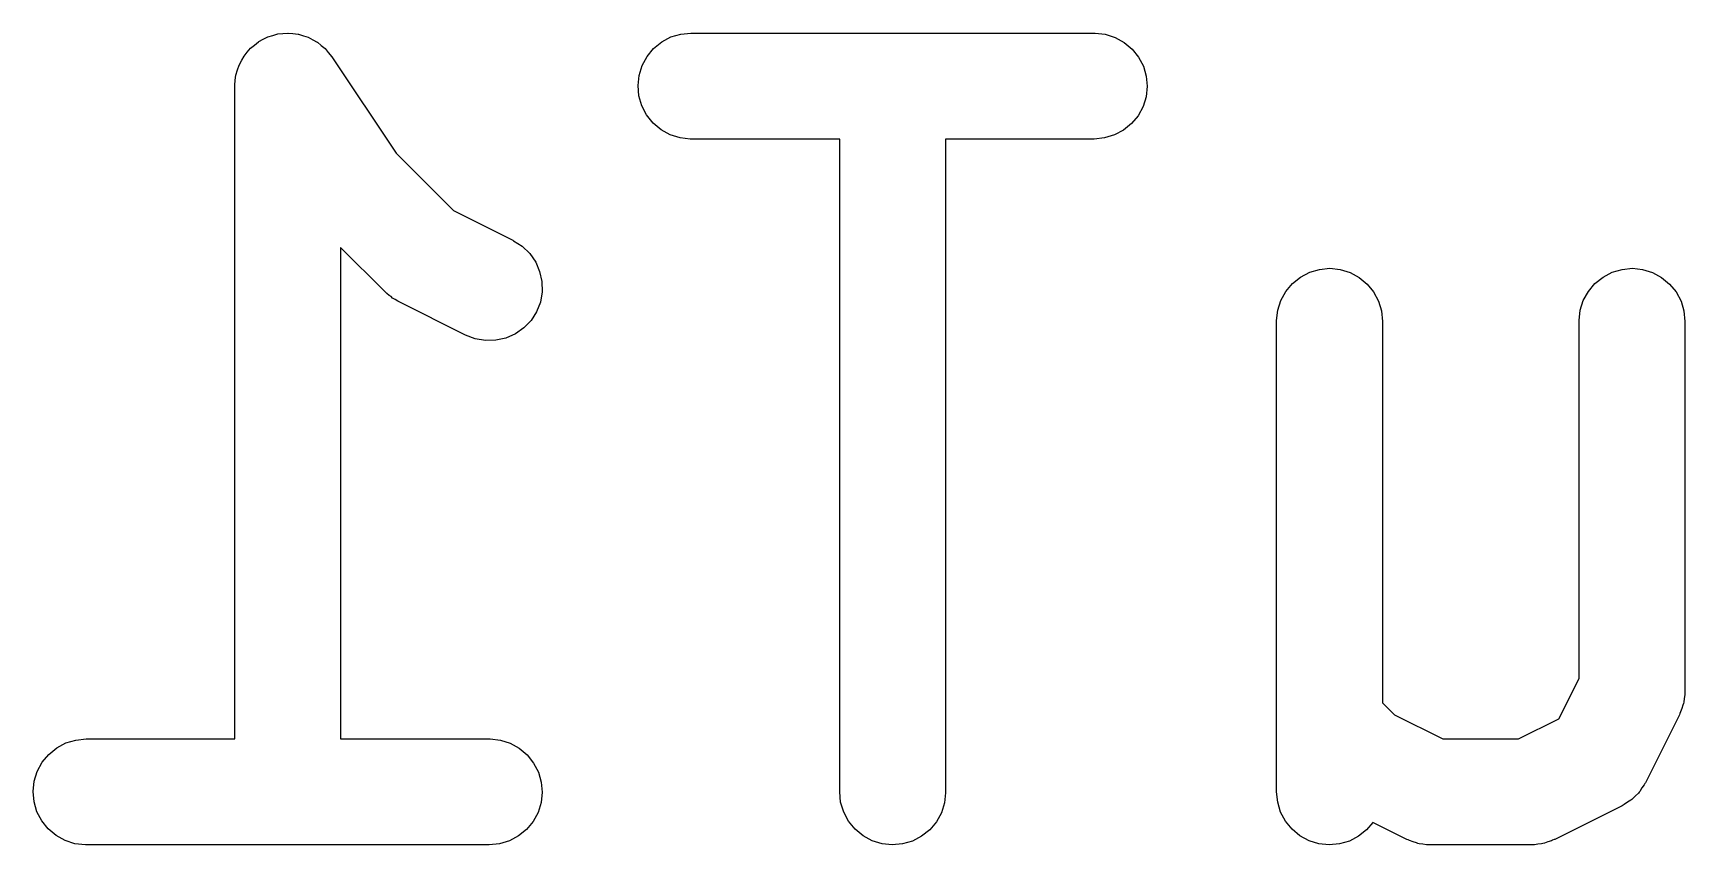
# Model space of a CAD drawing. Extents: x -2.1 to 11.5, y -6.5 to -2.3.
# Drawn here: x -1.9537 to -1.8616, y -3.8379 to -3.7926 of the extents above.
import ezdxf

# ---------------------------------------------------------------- set-up
doc = ezdxf.new("R2010")
doc.units = 0
doc.header["$MEASUREMENT"] = 0
doc.layers.add('BLACK', color=7, linetype='CONTINUOUS')

msp = doc.modelspace()

# ---------------------------------------------------------------- linework, layer by layer
at = {"layer": 'BLACK', "linetype": 'CONTINUOUS'}
for p, q in [((-1.94089, -3.79297), (-1.94063, -3.79284)), ((-1.94063, -3.79284), (-1.94036, -3.79276)), ((-1.94063, -3.79284), (-1.94063, -3.79284)), ((-1.94063, -3.79284), (-1.94063, -3.79284)), ((-1.94036, -3.79276), (-1.94008, -3.79267)), ((-1.94008, -3.79267), (-1.9398, -3.79265)), ((-1.94008, -3.79267), (-1.94008, -3.79267)), ((-1.94008, -3.79267), (-1.94008, -3.79267)), ((-1.9398, -3.79265), (-1.93951, -3.79262)), ((-1.93951, -3.79262), (-1.9395, -3.79262)), ((-1.93951, -3.79262), (-1.93951, -3.79262)), ((-1.9395, -3.79262), (-1.93923, -3.79265)), ((-1.93923, -3.79265), (-1.93894, -3.79268)), ((-1.93894, -3.79268), (-1.93893, -3.79268)), ((-1.93893, -3.79268), (-1.93893, -3.79268)), ((-1.93893, -3.79268), (-1.93865, -3.79277)), ((-1.93865, -3.79277), (-1.93838, -3.79285)), ((-1.93838, -3.79285), (-1.93838, -3.79285)), ((-1.93838, -3.79285), (-1.93838, -3.79285)), ((-1.93838, -3.79285), (-1.93812, -3.79299)), ((-1.91866, -3.79311), (-1.91815, -3.79284)), ((-1.91815, -3.79284), (-1.9176, -3.79268)), ((-1.9176, -3.79268), (-1.91703, -3.79262)), ((-1.91703, -3.79262), (-1.89453, -3.79262)), ((-1.89453, -3.79262), (-1.89449, -3.79262)), ((-1.89449, -3.79262), (-1.89392, -3.79269)), ((-1.89392, -3.79269), (-1.89337, -3.79286)), ((-1.89337, -3.79286), (-1.89286, -3.79314)), ((-1.94196, -3.79391), (-1.94178, -3.79369)), ((-1.94178, -3.79369), (-1.94159, -3.79347)), ((-1.94159, -3.79346), (-1.94137, -3.79329)), ((-1.94159, -3.79347), (-1.94159, -3.79346)), ((-1.94159, -3.79347), (-1.94159, -3.79347)), ((-1.94137, -3.79329), (-1.94115, -3.79311)), ((-1.94115, -3.79311), (-1.94114, -3.7931)), ((-1.94114, -3.7931), (-1.94089, -3.79297)), ((-1.94114, -3.7931), (-1.94114, -3.7931)), ((-1.93812, -3.79299), (-1.93788, -3.79312)), ((-1.93788, -3.79312), (-1.93788, -3.79312)), ((-1.93788, -3.79312), (-1.93787, -3.79313)), ((-1.93787, -3.79313), (-1.93766, -3.79331)), ((-1.93766, -3.79331), (-1.93743, -3.79349)), ((-1.93743, -3.79349), (-1.93743, -3.79349)), ((-1.93743, -3.79349), (-1.93743, -3.79349)), ((-1.93743, -3.79349), (-1.93726, -3.79371)), ((-1.93726, -3.79371), (-1.93707, -3.79394)), ((-1.91948, -3.79392), (-1.91911, -3.79348)), ((-1.91911, -3.79348), (-1.91866, -3.79311)), ((-1.89286, -3.79314), (-1.89242, -3.79351)), ((-1.89242, -3.79351), (-1.89206, -3.79396)), ((-1.94241, -3.79496), (-1.94232, -3.79467)), ((-1.94232, -3.79467), (-1.94224, -3.79442)), ((-1.94224, -3.79441), (-1.94209, -3.79414)), ((-1.94224, -3.79442), (-1.94224, -3.79441)), ((-1.94224, -3.79441), (-1.94224, -3.79441)), ((-1.94209, -3.79414), (-1.94196, -3.79391)), ((-1.94196, -3.79391), (-1.94196, -3.79391)), ((-1.94196, -3.79391), (-1.94196, -3.79391)), ((-1.93707, -3.79394), (-1.93348, -3.79932)), ((-1.91992, -3.79498), (-1.91975, -3.79443)), ((-1.91975, -3.79443), (-1.91948, -3.79392)), ((-1.89206, -3.79396), (-1.89179, -3.79447)), ((-1.89179, -3.79447), (-1.89163, -3.79502)), ((-1.94248, -3.79553), (-1.94245, -3.79525)), ((-1.94248, -3.79554), (-1.94248, -3.79553)), ((-1.94248, -3.79557), (-1.94248, -3.79554)), ((-1.94248, -3.79554), (-1.94248, -3.79554)), ((-1.94248, -3.79554), (-1.94248, -3.79554)), ((-1.94248, -3.83199), (-1.94248, -3.79557)), ((-1.94245, -3.79525), (-1.94241, -3.79496)), ((-1.94241, -3.79496), (-1.94241, -3.79496)), ((-1.94241, -3.79496), (-1.94241, -3.79496)), ((-1.91998, -3.79555), (-1.91992, -3.79498)), ((-1.91993, -3.79613), (-1.91998, -3.79555)), ((-1.89158, -3.79559), (-1.89164, -3.79617)), ((-1.89163, -3.79502), (-1.89158, -3.79559)), ((-1.91977, -3.79668), (-1.91993, -3.79613)), ((-1.89164, -3.79617), (-1.89181, -3.79672)), ((-1.9195, -3.79719), (-1.91977, -3.79668)), ((-1.91914, -3.79764), (-1.9195, -3.79719)), ((-1.89208, -3.79723), (-1.89245, -3.79767)), ((-1.89181, -3.79672), (-1.89208, -3.79723)), ((-1.9187, -3.79801), (-1.91914, -3.79764)), ((-1.91819, -3.79829), (-1.9187, -3.79801)), ((-1.91764, -3.79846), (-1.91819, -3.79829)), ((-1.8934, -3.7983), (-1.89396, -3.79847)), ((-1.8929, -3.79803), (-1.8934, -3.7983)), ((-1.89245, -3.79767), (-1.8929, -3.79803)), ((-1.93348, -3.79932), (-1.93028, -3.80252)), ((-1.91707, -3.79853), (-1.91764, -3.79846)), ((-1.91703, -3.79853), (-1.91707, -3.79853)), ((-1.90873, -3.79853), (-1.91703, -3.79853)), ((-1.90873, -3.83494), (-1.90873, -3.79853)), ((-1.89453, -3.79853), (-1.90283, -3.79853)), ((-1.90283, -3.79853), (-1.90283, -3.83494)), ((-1.89396, -3.79847), (-1.89453, -3.79853)), ((-1.93028, -3.80252), (-1.92696, -3.80418)), ((-1.93411, -3.80704), (-1.93657, -3.80458)), ((-1.93657, -3.80458), (-1.93657, -3.83199)), ((-1.92696, -3.80418), (-1.92692, -3.8042)), ((-1.92692, -3.8042), (-1.92644, -3.80451)), ((-1.92644, -3.80451), (-1.92602, -3.80492)), ((-1.92602, -3.80492), (-1.92569, -3.80539)), ((-1.92569, -3.80539), (-1.92547, -3.80592)), ((-1.88196, -3.8058), (-1.88139, -3.80574)), ((-1.88139, -3.80574), (-1.88081, -3.8058)), ((-1.86509, -3.8058), (-1.86451, -3.80574)), ((-1.86451, -3.80574), (-1.86394, -3.8058)), ((-1.92547, -3.80592), (-1.92534, -3.80648)), ((-1.92534, -3.80648), (-1.92533, -3.80706)), ((-1.88384, -3.80703), (-1.88347, -3.80659)), ((-1.88347, -3.80659), (-1.88302, -3.80623)), ((-1.88302, -3.80623), (-1.88251, -3.80596)), ((-1.88251, -3.80596), (-1.88196, -3.8058)), ((-1.88081, -3.8058), (-1.88026, -3.80598)), ((-1.88026, -3.80598), (-1.87976, -3.80625)), ((-1.87976, -3.80625), (-1.87931, -3.80662)), ((-1.87931, -3.80662), (-1.87895, -3.80706)), ((-1.86697, -3.80703), (-1.8666, -3.80659)), ((-1.8666, -3.80659), (-1.86615, -3.80623)), ((-1.86615, -3.80623), (-1.86564, -3.80596)), ((-1.86564, -3.80596), (-1.86509, -3.8058)), ((-1.86394, -3.8058), (-1.86339, -3.80598)), ((-1.86339, -3.80598), (-1.86288, -3.80625)), ((-1.86288, -3.80625), (-1.86244, -3.80662)), ((-1.86244, -3.80662), (-1.86207, -3.80706)), ((-1.93399, -3.80714), (-1.93411, -3.80704)), ((-1.93387, -3.80726), (-1.93399, -3.80714)), ((-1.93376, -3.80732), (-1.93387, -3.80726)), ((-1.93367, -3.8074), (-1.93376, -3.80732)), ((-1.93352, -3.80748), (-1.93367, -3.8074)), ((-1.93338, -3.80757), (-1.93352, -3.80748)), ((-1.93335, -3.80759), (-1.93338, -3.80757)), ((-1.9296, -3.80946), (-1.93335, -3.80759)), ((-1.92543, -3.80762), (-1.92564, -3.80816)), ((-1.92533, -3.80706), (-1.92543, -3.80762)), ((-1.8843, -3.80808), (-1.88412, -3.80753)), ((-1.88412, -3.80753), (-1.88384, -3.80703)), ((-1.87895, -3.80706), (-1.87868, -3.80757)), ((-1.87868, -3.80757), (-1.87851, -3.80812)), ((-1.86742, -3.80808), (-1.86725, -3.80753)), ((-1.86725, -3.80753), (-1.86697, -3.80703)), ((-1.86207, -3.80706), (-1.8618, -3.80757)), ((-1.8618, -3.80757), (-1.86164, -3.80812)), ((-1.92564, -3.80816), (-1.92595, -3.80865)), ((-1.88436, -3.80866), (-1.8843, -3.80808)), ((-1.87851, -3.80812), (-1.87845, -3.8087)), ((-1.86749, -3.80866), (-1.86742, -3.80808)), ((-1.86164, -3.80812), (-1.86158, -3.8087)), ((-1.92906, -3.80967), (-1.9296, -3.80946)), ((-1.92682, -3.80939), (-1.92735, -3.80963)), ((-1.92635, -3.80906), (-1.92682, -3.80939)), ((-1.92595, -3.80865), (-1.92635, -3.80906)), ((-1.88436, -3.8087), (-1.88436, -3.80866)), ((-1.88436, -3.83494), (-1.88436, -3.8087)), ((-1.87845, -3.8087), (-1.87845, -3.82997)), ((-1.86749, -3.8087), (-1.86749, -3.80866)), ((-1.86749, -3.82862), (-1.86749, -3.8087)), ((-1.86158, -3.8087), (-1.86158, -3.82932)), ((-1.92849, -3.80977), (-1.92906, -3.80967)), ((-1.92791, -3.80975), (-1.92849, -3.80977)), ((-1.92735, -3.80963), (-1.92791, -3.80975)), ((-1.86861, -3.83087), (-1.86749, -3.82862)), ((-1.86162, -3.82973), (-1.86165, -3.82993)), ((-1.86159, -3.82953), (-1.86162, -3.82973)), ((-1.86158, -3.82936), (-1.86159, -3.82945)), ((-1.86159, -3.82945), (-1.86159, -3.82953)), ((-1.86158, -3.82932), (-1.86158, -3.82936)), ((-1.87845, -3.82997), (-1.87778, -3.83064)), ((-1.87778, -3.83064), (-1.87509, -3.83199)), ((-1.86189, -3.83064), (-1.86377, -3.83439)), ((-1.86186, -3.83056), (-1.86189, -3.83064)), ((-1.86182, -3.83048), (-1.86186, -3.83056)), ((-1.86176, -3.83029), (-1.86182, -3.83048)), ((-1.86169, -3.8301), (-1.86176, -3.83029)), ((-1.86167, -3.83002), (-1.86169, -3.8301)), ((-1.86165, -3.82993), (-1.86167, -3.83002)), ((-1.87086, -3.83199), (-1.86861, -3.83087)), ((-1.95285, -3.83285), (-1.95241, -3.83248)), ((-1.95241, -3.83248), (-1.9519, -3.83221)), ((-1.9519, -3.83221), (-1.95135, -3.83205)), ((-1.95135, -3.83205), (-1.95077, -3.83199)), ((-1.95077, -3.83199), (-1.94248, -3.83199)), ((-1.93657, -3.83199), (-1.92828, -3.83199)), ((-1.92828, -3.83199), (-1.92823, -3.83199)), ((-1.92823, -3.83199), (-1.92766, -3.83206)), ((-1.92766, -3.83206), (-1.92711, -3.83223)), ((-1.92711, -3.83223), (-1.92661, -3.83251)), ((-1.92661, -3.83251), (-1.92617, -3.83288)), ((-1.87509, -3.83199), (-1.87086, -3.83199)), ((-1.9535, -3.8338), (-1.95322, -3.83329)), ((-1.95322, -3.83329), (-1.95285, -3.83285)), ((-1.92617, -3.83288), (-1.92581, -3.83333)), ((-1.92581, -3.83333), (-1.92554, -3.83384)), ((-1.95373, -3.83492), (-1.95367, -3.83435)), ((-1.95367, -3.83435), (-1.9535, -3.8338)), ((-1.92554, -3.83384), (-1.92538, -3.83439)), ((-1.95367, -3.8355), (-1.95373, -3.83492)), ((-1.92538, -3.83439), (-1.92532, -3.83496)), ((-1.92532, -3.83496), (-1.92538, -3.83554)), ((-1.90868, -3.83552), (-1.90873, -3.83494)), ((-1.90283, -3.83499), (-1.90289, -3.83556)), ((-1.90283, -3.83494), (-1.90283, -3.83499)), ((-1.8843, -3.83552), (-1.88436, -3.83494)), ((-1.86434, -3.83516), (-1.8645, -3.83532)), ((-1.86418, -3.83501), (-1.86434, -3.83516)), ((-1.86414, -3.83496), (-1.86418, -3.83501)), ((-1.8641, -3.83491), (-1.86414, -3.83496)), ((-1.86398, -3.83472), (-1.8641, -3.83491)), ((-1.86385, -3.83454), (-1.86398, -3.83472)), ((-1.86382, -3.83448), (-1.86385, -3.83454)), ((-1.86379, -3.83443), (-1.86382, -3.83448)), ((-1.86377, -3.83439), (-1.86379, -3.83443)), ((-1.95351, -3.83605), (-1.95367, -3.8355)), ((-1.95324, -3.83656), (-1.95351, -3.83605)), ((-1.92555, -3.83609), (-1.92583, -3.8366)), ((-1.92538, -3.83554), (-1.92555, -3.83609)), ((-1.90851, -3.83607), (-1.90868, -3.83552)), ((-1.90824, -3.83658), (-1.90851, -3.83607)), ((-1.90306, -3.83611), (-1.90334, -3.83661)), ((-1.90289, -3.83556), (-1.90306, -3.83611)), ((-1.88414, -3.83607), (-1.8843, -3.83552)), ((-1.88387, -3.83658), (-1.88414, -3.83607)), ((-1.86509, -3.83571), (-1.86884, -3.83759)), ((-1.86503, -3.83568), (-1.86509, -3.83571)), ((-1.86498, -3.83565), (-1.86503, -3.83568)), ((-1.86479, -3.83552), (-1.86498, -3.83565)), ((-1.8646, -3.8354), (-1.86479, -3.83552)), ((-1.86455, -3.83536), (-1.8646, -3.8354)), ((-1.8645, -3.83532), (-1.86455, -3.83536)), ((-1.95288, -3.83701), (-1.95324, -3.83656)), ((-1.95244, -3.83738), (-1.95288, -3.83701)), ((-1.9262, -3.83704), (-1.92664, -3.8374)), ((-1.92583, -3.8366), (-1.9262, -3.83704)), ((-1.90787, -3.83702), (-1.90824, -3.83658)), ((-1.90743, -3.83739), (-1.90787, -3.83702)), ((-1.90371, -3.83705), (-1.90416, -3.83741)), ((-1.90334, -3.83661), (-1.90371, -3.83705)), ((-1.8835, -3.83702), (-1.88387, -3.83658)), ((-1.88306, -3.83739), (-1.8835, -3.83702)), ((-1.87934, -3.83705), (-1.87979, -3.83741)), ((-1.87899, -3.83664), (-1.87934, -3.83705)), ((-1.8771, -3.83759), (-1.87899, -3.83664)), ((-1.95194, -3.83766), (-1.95244, -3.83738)), ((-1.95139, -3.83783), (-1.95194, -3.83766)), ((-1.95081, -3.8379), (-1.95139, -3.83783)), ((-1.95077, -3.8379), (-1.95081, -3.8379)), ((-1.92828, -3.8379), (-1.95077, -3.8379)), ((-1.9277, -3.83784), (-1.92828, -3.8379)), ((-1.92715, -3.83767), (-1.9277, -3.83784)), ((-1.92664, -3.8374), (-1.92715, -3.83767)), ((-1.90692, -3.83767), (-1.90743, -3.83739)), ((-1.90637, -3.83784), (-1.90692, -3.83767)), ((-1.9058, -3.8379), (-1.90637, -3.83784)), ((-1.90523, -3.83784), (-1.9058, -3.8379)), ((-1.90467, -3.83768), (-1.90523, -3.83784)), ((-1.90416, -3.83741), (-1.90467, -3.83768)), ((-1.88255, -3.83767), (-1.88306, -3.83739)), ((-1.882, -3.83784), (-1.88255, -3.83767)), ((-1.88143, -3.8379), (-1.882, -3.83784)), ((-1.88085, -3.83784), (-1.88143, -3.8379)), ((-1.8803, -3.83768), (-1.88085, -3.83784)), ((-1.87979, -3.83741), (-1.8803, -3.83768)), ((-1.87702, -3.83762), (-1.8771, -3.83759)), ((-1.87695, -3.83766), (-1.87702, -3.83762)), ((-1.87675, -3.83772), (-1.87695, -3.83766)), ((-1.87656, -3.83779), (-1.87675, -3.83772)), ((-1.87648, -3.83781), (-1.87656, -3.83779)), ((-1.8764, -3.83783), (-1.87648, -3.83781)), ((-1.8762, -3.83785), (-1.8764, -3.83783)), ((-1.876, -3.83789), (-1.8762, -3.83785)), ((-1.87591, -3.83789), (-1.876, -3.83789)), ((-1.87582, -3.8379), (-1.87591, -3.83789)), ((-1.87578, -3.8379), (-1.87582, -3.8379)), ((-1.87016, -3.8379), (-1.87578, -3.8379)), ((-1.87007, -3.83789), (-1.87016, -3.8379)), ((-1.86998, -3.83789), (-1.87007, -3.83789)), ((-1.86979, -3.83786), (-1.86998, -3.83789)), ((-1.86958, -3.83784), (-1.86979, -3.83786)), ((-1.8695, -3.83782), (-1.86958, -3.83784)), ((-1.86942, -3.8378), (-1.8695, -3.83782)), ((-1.86923, -3.83773), (-1.86942, -3.8378)), ((-1.86903, -3.83767), (-1.86923, -3.83773)), ((-1.86896, -3.83763), (-1.86903, -3.83767)), ((-1.86887, -3.8376), (-1.86896, -3.83763)), ((-1.86884, -3.83759), (-1.86887, -3.8376))]:
    msp.add_line(p, q, dxfattribs=at)

doc.saveas('drawing.dxf')
